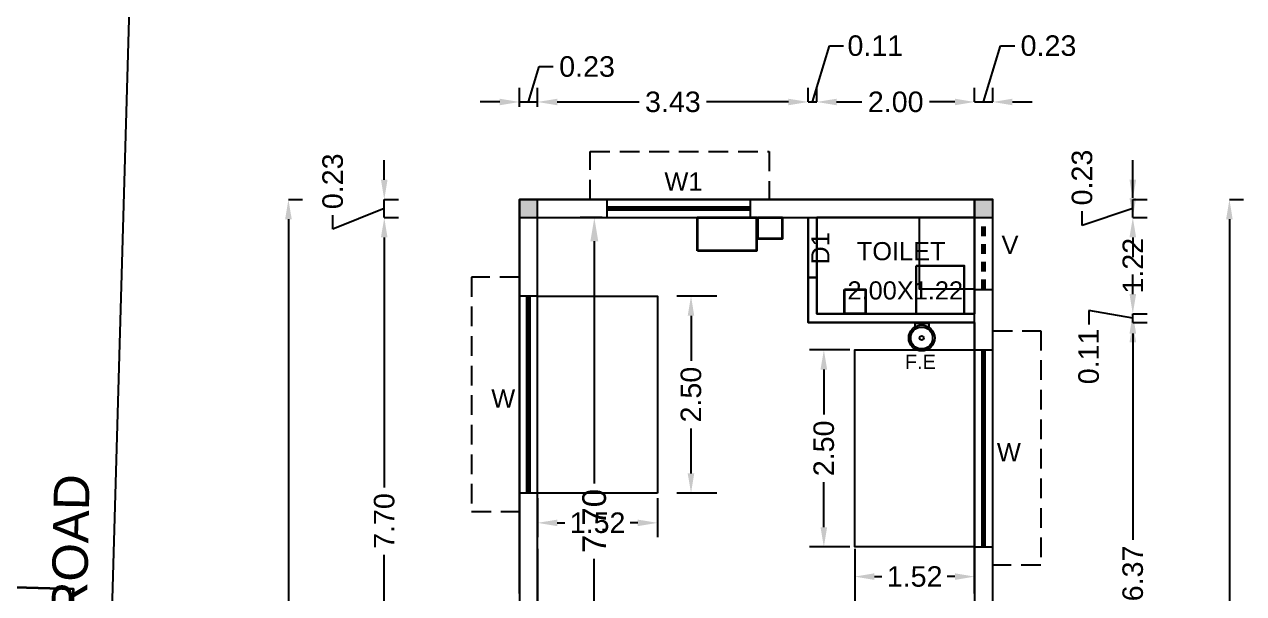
# Model space of a CAD drawing. Header units: metres. Extents: x 31 to 185, y 214 to 372.
# Drawn here: x 61.98 to 77.43, y 274.29 to 281.51 of the extents above; entities that cross this region are included whole.
import ezdxf

# ---------------------------------------------------------------- set-up
doc = ezdxf.new("R2010")
doc.units = ezdxf.units.M
doc.header["$MEASUREMENT"] = 0
doc.linetypes.add('DASHED2', pattern=[0.375, 0.25, -0.125])
for name, color, linetype in [('0 @ 1', 7, 'Continuous'), ('BLK_1_FLR_1_BLT_UP_AREA', 1, 'Continuous'), ('BLK_1_FLR_1_CARPET_AREA', 1, 'Continuous'), ('BLK_1_FLR_1_REGULAR_ROOM_1', 117, 'Continuous'), ('BLK_1_FLR_1_WATER_CLOSET', 213, 'Continuous'), ('TOILET_VENTILATION', 7, 'Continuous')]:
    doc.layers.add(name, color=color, linetype=linetype)
for name, color, linetype, lineweight in [('BLK_1_FLR_1_ROOM_1_LIGHT_VENTILATION_1', 183, 'Continuous', 13), ('BLK_1_FLR_1_URINAL', 4, 'Continuous', 35), ('BLK_1_FLR_1_WASH', 4, 'Continuous', 35), ('TWO_WHEELER_DRIVE_WAY', 1, 'Continuous', 35)]:
    doc.layers.add(name, color=color, linetype=linetype, lineweight=lineweight)
doc.styles.add('ROMANT', font='arial.ttf', dxfattribs={"height": 15})
doc.styles.get("Standard").update_dxf_attribs({"font": 'arial.ttf'})
doc.dimstyles.new('Annotative', dxfattribs={"dimscale": 0, "dimtxt": 0.3, "dimasz": 0.3, "dimexe": 0.18, "dimexo": 0.0625, "dimgap": 0.09, "dimtad": 0, "dimzin": 0, "dimdsep": 46, "dimtxsty": 'Standard', "dimcen": 0.09, "dimadec": 0, "dimazin": 0, "dimtfac": 1, "dimtofl": 0, "dimtmove": 0, "dimatfit": 3, "dimfxl": 0, "dimtolj": 1, "dimtzin": 0, "dimarcsym": 0})
doc.dimstyles.get("Standard").update_dxf_attribs({"dimtxt": 0.26, "dimasz": 0.25, "dimexe": 0.18, "dimexo": 0.0625, "dimgap": 0.09, "dimtad": 0, "dimzin": 0, "dimdsep": 46, "dimtxsty": 'Standard', "dimcen": 0.09, "dimadec": 0, "dimazin": 0, "dimtfac": 1, "dimtofl": 0, "dimtmove": 0, "dimatfit": 3, "dimfxl": 0, "dimtolj": 1, "dimtzin": 0, "dimarcsym": 0})
doc.dimstyles.new('Standard$0', dxfattribs={"dimtxt": 0.5, "dimasz": 0.5, "dimexe": 0, "dimexo": 1, "dimgap": 0, "dimtad": 0, "dimdec": 4, "dimzin": 0, "dimdsep": 46, "dimlunit": 4, "dimtxsty": 'Standard', "dimcen": 0.09, "dimadec": 0, "dimazin": 0, "dimtfac": 1, "dimtdec": 4, "dimtofl": 0, "dimtmove": 0, "dimatfit": 3, "dimfxl": 0, "dimtolj": 1, "dimtzin": 0, "dimarcsym": 0})

# ---------------------------------------------------------------- blocks, each defined once
blk = doc.blocks.new('WERTY')
for p, q in [((106.704, 34.661), (106.704, 34.554)), ((107.105, 34.542), (107.105, 34.649))]:
    blk.add_line(p, q)
at = {"linetype": 'ByBlock', "ltscale": 0.5}
blk.add_line((106.704, 34.661), (107.105, 34.661), dxfattribs=at)
for radius in [0.367, 0.308, 0.0591]:
    blk.add_circle((106.896, 34.241), radius)
blk = doc.blocks.new('*D114')
at = {"color": 0, "lineweight": -2, "ltscale": 10}
for p, q in [((69.301, 279.061), (69.022, 279.061)), ((69.202, 278.761), (69.202, 275.689)), ((69.202, 271.662), (69.202, 274.734)), ((69.301, 271.362), (69.022, 271.362))]:
    blk.add_line(p, q, dxfattribs=at)
for points in [[(69.152, 278.761), (69.252, 278.761), (69.202, 279.061)], [(69.152, 271.662), (69.252, 271.662), (69.202, 271.362)]]:
    blk.add_solid(points, dxfattribs=at)
at = {"layer": 'Defpoints', "color": 0, "lineweight": -2, "ltscale": 10}
for p in [(69.202, 279.061), (69.363, 279.061), (69.363, 271.362)]:
    blk.add_point(p, dxfattribs=at)
at = {"color": 0, "lineweight": -2, "ltscale": 10, "insert": (69.202, 275.212), "char_height": 0.3, "attachment_point": 5, "rotation": 90}
blk.add_mtext('\\A1;7.70', dxfattribs=at)
blk = doc.blocks.new('*D115')
at = {"color": 0, "lineweight": -2}
for p, q in [((68.368, 280.529), (68.502, 280.977)), ((68.502, 280.977), (68.682, 280.977)), ((68.253, 280.468), (68.253, 280.709)), ((68.483, 280.468), (68.483, 280.709)), ((68.003, 280.529), (67.753, 280.529)), ((68.253, 280.529), (68.483, 280.529)), ((68.733, 280.529), (68.983, 280.529))]:
    blk.add_line(p, q, dxfattribs=at)
for points in [[(68.003, 280.57), (68.003, 280.487), (68.253, 280.529)], [(68.733, 280.57), (68.733, 280.487), (68.483, 280.529)]]:
    blk.add_solid(points, dxfattribs=at)
at = {"layer": 'Defpoints', "color": 0, "lineweight": -2}
for p in [(68.253, 280.405), (68.483, 280.529), (68.483, 280.405)]:
    blk.add_point(p, dxfattribs=at)
at = {"color": 0, "insert": (69.11, 280.977), "char_height": 0.26, "attachment_point": 5}
blk.add_mtext('\\A1;0.23', dxfattribs=at)
blk = doc.blocks.new('*D116')
at = {"color": 0, "lineweight": -2}
for p, q in [((68.483, 280.468), (68.483, 280.709)), ((71.913, 280.529), (71.913, 280.709)), ((68.733, 280.529), (69.771, 280.529)), ((71.663, 280.529), (70.626, 280.529))]:
    blk.add_line(p, q, dxfattribs=at)
for points in [[(68.733, 280.57), (68.733, 280.487), (68.483, 280.529)], [(71.663, 280.57), (71.663, 280.487), (71.913, 280.529)]]:
    blk.add_solid(points, dxfattribs=at)
at = {"layer": 'Defpoints', "color": 0, "lineweight": -2}
for p in [(68.483, 280.405), (71.913, 280.529), (71.913, 280.529)]:
    blk.add_point(p, dxfattribs=at)
at = {"color": 0, "insert": (70.198, 280.529), "char_height": 0.26, "attachment_point": 5}
blk.add_mtext('\\A1;3.43', dxfattribs=at)
blk = doc.blocks.new('*D117')
at = {"color": 0, "lineweight": -2}
for p, q in [((71.968, 280.529), (72.182, 281.242)), ((72.182, 281.242), (72.362, 281.242)), ((71.913, 280.529), (71.913, 280.709)), ((72.023, 280.529), (72.023, 280.709)), ((71.663, 280.529), (71.413, 280.529)), ((71.913, 280.529), (72.023, 280.529)), ((72.273, 280.529), (72.523, 280.529))]:
    blk.add_line(p, q, dxfattribs=at)
for points in [[(71.663, 280.57), (71.663, 280.487), (71.913, 280.529)], [(72.273, 280.57), (72.273, 280.487), (72.023, 280.529)]]:
    blk.add_solid(points, dxfattribs=at)
at = {"layer": 'Defpoints', "color": 0, "lineweight": -2}
for p in [(71.913, 280.529), (72.023, 280.529), (72.023, 280.529)]:
    blk.add_point(p, dxfattribs=at)
at = {"color": 0, "insert": (72.765, 281.242), "char_height": 0.26, "attachment_point": 5}
blk.add_mtext('\\A1;0.11', dxfattribs=at)
blk = doc.blocks.new('*D118')
at = {"color": 0, "lineweight": -2}
for p, q in [((72.023, 280.529), (72.023, 280.709)), ((74.023, 280.529), (74.023, 280.709)), ((72.273, 280.529), (72.594, 280.529)), ((73.773, 280.529), (73.453, 280.529))]:
    blk.add_line(p, q, dxfattribs=at)
for points in [[(72.273, 280.57), (72.273, 280.487), (72.023, 280.529)], [(73.773, 280.57), (73.773, 280.487), (74.023, 280.529)]]:
    blk.add_solid(points, dxfattribs=at)
at = {"layer": 'Defpoints', "color": 0, "lineweight": -2}
for p in [(72.023, 280.529), (74.023, 280.529), (74.023, 280.529)]:
    blk.add_point(p, dxfattribs=at)
at = {"color": 0, "insert": (73.023, 280.529), "char_height": 0.26, "attachment_point": 5}
blk.add_mtext('\\A1;2.00', dxfattribs=at)
blk = doc.blocks.new('*D152')
at = {"color": 0, "lineweight": -2}
for p, q in [((74.138, 280.529), (74.352, 281.242)), ((74.352, 281.242), (74.532, 281.242)), ((74.023, 280.529), (74.023, 280.709)), ((74.253, 280.529), (74.253, 280.709)), ((73.773, 280.529), (73.523, 280.529)), ((74.023, 280.529), (74.253, 280.529)), ((74.503, 280.529), (74.753, 280.529))]:
    blk.add_line(p, q, dxfattribs=at)
for points in [[(73.773, 280.57), (73.773, 280.487), (74.023, 280.529)], [(74.503, 280.57), (74.503, 280.487), (74.253, 280.529)]]:
    blk.add_solid(points, dxfattribs=at)
at = {"layer": 'Defpoints', "color": 0, "lineweight": -2}
for p in [(74.023, 280.529), (74.253, 280.529), (74.253, 280.529)]:
    blk.add_point(p, dxfattribs=at)
at = {"color": 0, "insert": (74.96, 281.242), "char_height": 0.26, "attachment_point": 5}
blk.add_mtext('\\A1;0.23', dxfattribs=at)
blk = doc.blocks.new('*D157')
at = {"color": 0, "lineweight": -2}
for p, q in [((76.029, 277.731), (76.209, 277.731)), ((76.029, 277.481), (76.029, 274.975)), ((76.029, 271.612), (76.029, 274.118)), ((76.029, 271.362), (76.209, 271.362))]:
    blk.add_line(p, q, dxfattribs=at)
for points in [[(75.987, 277.481), (76.071, 277.481), (76.029, 277.731)], [(75.987, 271.612), (76.071, 271.612), (76.029, 271.362)]]:
    blk.add_solid(points, dxfattribs=at)
at = {"layer": 'Defpoints', "color": 0, "lineweight": -2}
for p in [(76.029, 277.731), (76.029, 277.731), (76.029, 271.362)]:
    blk.add_point(p, dxfattribs=at)
at = {"color": 0, "insert": (76.029, 274.547), "char_height": 0.26, "attachment_point": 5, "rotation": 90}
blk.add_mtext('\\A1;6.37', dxfattribs=at)
blk = doc.blocks.new('*D158')
at = {"color": 0, "lineweight": -2}
for p, q in [((76.029, 278.091), (76.029, 278.341)), ((76.029, 277.786), (75.47, 277.884)), ((75.47, 277.884), (75.47, 277.704)), ((76.029, 277.841), (76.209, 277.841)), ((76.029, 277.731), (76.029, 277.841)), ((76.029, 277.731), (76.209, 277.731)), ((76.029, 277.481), (76.029, 277.231))]:
    blk.add_line(p, q, dxfattribs=at)
for points in [[(75.987, 278.091), (76.071, 278.091), (76.029, 277.841)], [(75.987, 277.481), (76.071, 277.481), (76.029, 277.731)]]:
    blk.add_solid(points, dxfattribs=at)
at = {"layer": 'Defpoints', "color": 0, "lineweight": -2}
for p in [(76.029, 277.841), (76.029, 277.841), (76.029, 277.731)]:
    blk.add_point(p, dxfattribs=at)
at = {"color": 0, "insert": (75.47, 277.301), "char_height": 0.26, "attachment_point": 5, "rotation": 90}
blk.add_mtext('\\A1;0.11', dxfattribs=at)
blk = doc.blocks.new('*D159')
at = {"color": 0, "lineweight": -2}
for p, q in [((76.029, 279.311), (76.029, 279.561)), ((76.029, 279.061), (76.209, 279.061)), ((76.029, 277.841), (76.209, 277.841)), ((76.029, 277.591), (76.029, 277.341))]:
    blk.add_line(p, q, dxfattribs=at)
for points in [[(75.987, 279.311), (76.071, 279.311), (76.029, 279.061)], [(75.987, 277.591), (76.071, 277.591), (76.029, 277.841)]]:
    blk.add_solid(points, dxfattribs=at)
at = {"layer": 'Defpoints', "color": 0, "lineweight": -2}
for p in [(76.029, 279.061), (76.029, 279.061), (76.029, 277.841)]:
    blk.add_point(p, dxfattribs=at)
at = {"color": 0, "insert": (76.029, 278.451), "char_height": 0.26, "attachment_point": 5, "rotation": 90}
blk.add_mtext('\\A1;1.22', dxfattribs=at)
blk = doc.blocks.new('*D160')
at = {"color": 0, "lineweight": -2}
for p, q in [((76.029, 279.541), (76.029, 279.791)), ((76.029, 279.176), (75.386, 278.963)), ((76.029, 279.291), (76.209, 279.291)), ((76.029, 279.061), (76.029, 279.291)), ((75.386, 278.963), (75.386, 279.143)), ((76.029, 279.061), (76.209, 279.061)), ((76.029, 278.811), (76.029, 278.561))]:
    blk.add_line(p, q, dxfattribs=at)
for points in [[(75.987, 279.541), (76.071, 279.541), (76.029, 279.291)], [(75.987, 278.811), (76.071, 278.811), (76.029, 279.061)]]:
    blk.add_solid(points, dxfattribs=at)
at = {"layer": 'Defpoints', "color": 0, "lineweight": -2}
for p in [(76.029, 279.291), (76.029, 279.291), (76.029, 279.061)]:
    blk.add_point(p, dxfattribs=at)
at = {"color": 0, "insert": (75.386, 279.57), "char_height": 0.26, "attachment_point": 5, "rotation": 90}
blk.add_mtext('\\A1;0.23', dxfattribs=at)
blk = doc.blocks.new('*D161')
at = {"color": 0, "lineweight": -2}
for p, q in [((77.254, 279.291), (77.434, 279.291)), ((77.254, 279.041), (77.254, 272.862)), ((77.254, 265.649), (77.254, 271.828)), ((77.254, 265.399), (77.434, 265.399))]:
    blk.add_line(p, q, dxfattribs=at)
for points in [[(77.212, 279.041), (77.295, 279.041), (77.254, 279.291)], [(77.212, 265.649), (77.295, 265.649), (77.254, 265.399)]]:
    blk.add_solid(points, dxfattribs=at)
at = {"layer": 'Defpoints', "color": 0, "lineweight": -2}
for p in [(77.254, 279.291), (77.254, 279.291), (77.254, 265.399)]:
    blk.add_point(p, dxfattribs=at)
at = {"color": 0, "insert": (77.254, 272.345), "char_height": 0.26, "attachment_point": 5, "rotation": 90}
blk.add_mtext('\\A1;13.89', dxfattribs=at)
blk = doc.blocks.new('*D165')
at = {"color": 0, "lineweight": -2}
for p, q in [((66.539, 279.061), (66.719, 279.061)), ((66.539, 278.811), (66.539, 275.638)), ((66.539, 271.612), (66.539, 274.785)), ((66.539, 271.362), (66.719, 271.362))]:
    blk.add_line(p, q, dxfattribs=at)
for points in [[(66.497, 278.811), (66.58, 278.811), (66.539, 279.061)], [(66.497, 271.612), (66.58, 271.612), (66.539, 271.362)]]:
    blk.add_solid(points, dxfattribs=at)
at = {"layer": 'Defpoints', "color": 0, "lineweight": -2}
for p in [(66.539, 279.061), (66.539, 279.061), (66.539, 271.362)]:
    blk.add_point(p, dxfattribs=at)
at = {"color": 0, "insert": (66.539, 275.212), "char_height": 0.26, "attachment_point": 5, "rotation": 90}
blk.add_mtext('\\A1;7.70', dxfattribs=at)
blk = doc.blocks.new('*D166')
at = {"color": 0, "lineweight": -2}
for p, q in [((66.539, 279.541), (66.539, 279.791)), ((66.539, 279.176), (65.886, 278.914)), ((66.539, 279.291), (66.719, 279.291)), ((66.539, 279.061), (66.539, 279.291)), ((65.886, 278.914), (65.886, 279.094)), ((66.539, 279.061), (66.719, 279.061)), ((66.539, 278.811), (66.539, 278.561))]:
    blk.add_line(p, q, dxfattribs=at)
for points in [[(66.497, 279.541), (66.58, 279.541), (66.539, 279.291)], [(66.497, 278.811), (66.58, 278.811), (66.539, 279.061)]]:
    blk.add_solid(points, dxfattribs=at)
at = {"layer": 'Defpoints', "color": 0, "lineweight": -2}
for p in [(66.539, 279.291), (66.539, 279.291), (66.539, 279.061)]:
    blk.add_point(p, dxfattribs=at)
at = {"color": 0, "insert": (65.886, 279.522), "char_height": 0.26, "attachment_point": 5, "rotation": 90}
blk.add_mtext('\\A1;0.23', dxfattribs=at)
blk = doc.blocks.new('*D167')
at = {"color": 0, "lineweight": -2}
for p, q in [((65.324, 279.291), (65.504, 279.291)), ((65.324, 279.041), (65.324, 272.862)), ((65.324, 265.649), (65.324, 271.828)), ((65.324, 265.399), (65.504, 265.399))]:
    blk.add_line(p, q, dxfattribs=at)
for points in [[(65.282, 279.041), (65.366, 279.041), (65.324, 279.291)], [(65.282, 265.649), (65.366, 265.649), (65.324, 265.399)]]:
    blk.add_solid(points, dxfattribs=at)
at = {"layer": 'Defpoints', "color": 0, "lineweight": -2}
for p in [(65.324, 279.291), (65.324, 279.291), (65.324, 265.399)]:
    blk.add_point(p, dxfattribs=at)
at = {"color": 0, "insert": (65.324, 272.345), "char_height": 0.26, "attachment_point": 5, "rotation": 90}
blk.add_mtext('\\A1;13.89', dxfattribs=at)
blk = doc.blocks.new('*D218')
at = {"layer": 'BLK_1_FLR_1_ROOM_1_LIGHT_VENTILATION_1', "color": 0, "lineweight": -2, "ltscale": 10}
for p, q in [((72.503, 274.822), (72.503, 274.327)), ((74.023, 274.822), (74.023, 274.327)), ((72.753, 274.507), (72.849, 274.507)), ((73.773, 274.507), (73.677, 274.507))]:
    blk.add_line(p, q, dxfattribs=at)
for points in [[(72.753, 274.549), (72.753, 274.465), (72.503, 274.507)], [(73.773, 274.549), (73.773, 274.465), (74.023, 274.507)]]:
    blk.add_solid(points, dxfattribs=at)
at = {"layer": 'Defpoints', "color": 0, "lineweight": -2, "ltscale": 10}
for p in [(72.503, 274.884), (74.023, 274.884), (72.503, 274.507)]:
    blk.add_point(p, dxfattribs=at)
at = {"layer": 'BLK_1_FLR_1_ROOM_1_LIGHT_VENTILATION_1', "color": 0, "lineweight": -2, "ltscale": 10, "insert": (73.263, 274.507), "char_height": 0.26, "attachment_point": 5}
blk.add_mtext('\\A1;1.52', dxfattribs=at)
blk = doc.blocks.new('*D219')
at = {"layer": 'BLK_1_FLR_1_ROOM_1_LIGHT_VENTILATION_1', "color": 0, "lineweight": -2, "ltscale": 10}
for p, q in [((72.441, 277.384), (71.932, 277.384)), ((72.112, 277.134), (72.112, 276.564)), ((72.112, 275.134), (72.112, 275.705)), ((72.441, 274.884), (71.932, 274.884))]:
    blk.add_line(p, q, dxfattribs=at)
for points in [[(72.07, 277.134), (72.154, 277.134), (72.112, 277.384)], [(72.07, 275.134), (72.154, 275.134), (72.112, 274.884)]]:
    blk.add_solid(points, dxfattribs=at)
at = {"layer": 'Defpoints', "color": 0, "lineweight": -2, "ltscale": 10}
for p in [(72.112, 277.384), (72.503, 277.384), (72.503, 274.884)]:
    blk.add_point(p, dxfattribs=at)
at = {"layer": 'BLK_1_FLR_1_ROOM_1_LIGHT_VENTILATION_1', "color": 0, "lineweight": -2, "ltscale": 10, "insert": (72.112, 276.134), "char_height": 0.26, "attachment_point": 5, "rotation": 90}
blk.add_mtext('\\A1;2.50', dxfattribs=at)
blk = doc.blocks.new('*D222')
at = {"layer": 'BLK_1_FLR_1_ROOM_1_LIGHT_VENTILATION_1', "color": 0, "lineweight": -2, "ltscale": 10}
for p, q in [((68.483, 275.503), (68.483, 275.009)), ((70.003, 275.503), (70.003, 275.009)), ((68.733, 275.189), (68.829, 275.189)), ((69.753, 275.189), (69.657, 275.189))]:
    blk.add_line(p, q, dxfattribs=at)
for points in [[(68.733, 275.23), (68.733, 275.147), (68.483, 275.189)], [(69.753, 275.23), (69.753, 275.147), (70.003, 275.189)]]:
    blk.add_solid(points, dxfattribs=at)
at = {"layer": 'Defpoints', "color": 0, "lineweight": -2, "ltscale": 10}
for p in [(68.483, 275.566), (70.003, 275.566), (68.483, 275.189)]:
    blk.add_point(p, dxfattribs=at)
at = {"layer": 'BLK_1_FLR_1_ROOM_1_LIGHT_VENTILATION_1', "color": 0, "lineweight": -2, "ltscale": 10, "insert": (69.243, 275.189), "char_height": 0.26, "attachment_point": 5}
blk.add_mtext('\\A1;1.52', dxfattribs=at)
blk = doc.blocks.new('*D223')
at = {"layer": 'BLK_1_FLR_1_ROOM_1_LIGHT_VENTILATION_1', "color": 0, "lineweight": -2, "ltscale": 10}
for p, q in [((70.756, 278.066), (70.248, 278.066)), ((70.428, 277.816), (70.428, 277.245)), ((70.428, 275.816), (70.428, 276.386)), ((70.756, 275.566), (70.248, 275.566))]:
    blk.add_line(p, q, dxfattribs=at)
for points in [[(70.386, 277.816), (70.469, 277.816), (70.428, 278.066)], [(70.386, 275.816), (70.469, 275.816), (70.428, 275.566)]]:
    blk.add_solid(points, dxfattribs=at)
at = {"layer": 'Defpoints', "color": 0, "lineweight": -2, "ltscale": 10}
for p in [(70.428, 278.066), (70.819, 278.066), (70.819, 275.566)]:
    blk.add_point(p, dxfattribs=at)
at = {"layer": 'BLK_1_FLR_1_ROOM_1_LIGHT_VENTILATION_1', "color": 0, "lineweight": -2, "ltscale": 10, "insert": (70.428, 276.816), "char_height": 0.26, "attachment_point": 5, "rotation": 90}
blk.add_mtext('\\A1;2.50', dxfattribs=at)
blk = doc.blocks.new('*D224')
at = {"layer": 'BLK_1_FLR_1_ROOM_1_LIGHT_VENTILATION_1', "color": 0, "lineweight": -2, "ltscale": 10}
for p, q in [((72.503, 274.859), (72.503, 273.668)), ((74.023, 274.162), (74.023, 273.668)), ((72.753, 273.848), (72.849, 273.848)), ((73.773, 273.848), (73.677, 273.848))]:
    blk.add_line(p, q, dxfattribs=at)
for points in [[(72.753, 273.889), (72.753, 273.806), (72.503, 273.848)], [(73.773, 273.889), (73.773, 273.806), (74.023, 273.848)]]:
    blk.add_solid(points, dxfattribs=at)
at = {"layer": 'Defpoints', "color": 0, "lineweight": -2, "ltscale": 10}
for p in [(72.503, 274.922), (74.023, 274.225), (72.503, 273.848)]:
    blk.add_point(p, dxfattribs=at)
at = {"layer": 'BLK_1_FLR_1_ROOM_1_LIGHT_VENTILATION_1', "color": 0, "lineweight": -2, "ltscale": 10, "insert": (73.263, 273.848), "char_height": 0.26, "attachment_point": 5}
blk.add_mtext('\\A1;1.52', dxfattribs=at)
blk = doc.blocks.new('*D227')
at = {"layer": 'BLK_1_FLR_1_ROOM_1_LIGHT_VENTILATION_1', "color": 0, "lineweight": -2, "ltscale": 10}
for p, q in [((68.483, 274.859), (68.483, 273.668)), ((70.003, 274.162), (70.003, 273.668)), ((68.733, 273.848), (68.829, 273.848)), ((69.753, 273.848), (69.657, 273.848))]:
    blk.add_line(p, q, dxfattribs=at)
for points in [[(68.733, 273.889), (68.733, 273.806), (68.483, 273.848)], [(69.753, 273.889), (69.753, 273.806), (70.003, 273.848)]]:
    blk.add_solid(points, dxfattribs=at)
at = {"layer": 'Defpoints', "color": 0, "lineweight": -2, "ltscale": 10}
for p in [(68.483, 274.922), (70.003, 274.225), (68.483, 273.848)]:
    blk.add_point(p, dxfattribs=at)
at = {"layer": 'BLK_1_FLR_1_ROOM_1_LIGHT_VENTILATION_1', "color": 0, "lineweight": -2, "ltscale": 10, "insert": (69.243, 273.848), "char_height": 0.26, "attachment_point": 5}
blk.add_mtext('\\A1;1.52', dxfattribs=at)

msp = doc.modelspace()

# ---------------------------------------------------------------- hatches: boundary and pattern name
at = {"lineweight": -2, "ltscale": 10}
h = msp.add_hatch(color=4, dxfattribs=at)
h.dxf.hatch_style = 1
h.paths.add_polyline_path([(68.483, 279.291), (68.253, 279.291), (68.253, 279.061), (68.483, 279.061)])
h = msp.add_hatch(color=4, dxfattribs=at)
h.dxf.hatch_style = 1
h.paths.add_polyline_path([(74.253, 279.291), (74.023, 279.291), (74.023, 279.061), (74.253, 279.061)])

# ---------------------------------------------------------------- linework, layer by layer
at = {"color": 1, "lineweight": -2, "ltscale": 10}
for p, q in [((62.667, 259.401), (63.471, 287.276)), ((68.253, 279.291), (74.253, 279.291)), ((68.253, 274.291), (68.253, 279.291)), ((68.483, 274.291), (68.483, 279.291)), ((74.023, 274.291), (74.023, 279.291)), ((74.253, 274.291), (74.253, 279.291)), ((68.253, 279.061), (74.253, 279.061)), ((74.023, 279.061), (74.253, 279.061)), ((74.023, 278.151), (74.253, 278.151))]:
    msp.add_line(p, q, dxfattribs=at)
at = {"linetype": 'DASHED2', "lineweight": -2}
for p, q in [((69.149, 279.291), (69.149, 279.901)), ((69.149, 279.901), (71.417, 279.901)), ((71.417, 279.901), (71.417, 279.291)), ((68.253, 278.308), (67.643, 278.308)), ((67.643, 278.308), (67.643, 275.332)), ((74.253, 277.627), (74.863, 277.627)), ((74.863, 277.627), (74.863, 274.65)), ((67.643, 275.332), (68.253, 275.332)), ((74.863, 274.65), (74.253, 274.65))]:
    msp.add_line(p, q, dxfattribs=at)
at = {"lineweight": -2, "ltscale": 10}
for p, q in [((69.363, 279.061), (69.363, 279.291)), ((71.183, 279.196), (69.363, 279.196)), ((71.183, 279.176), (69.363, 279.176)), ((71.183, 279.061), (71.183, 279.291)), ((71.183, 279.156), (69.363, 279.156)), ((71.913, 277.731), (71.913, 279.061)), ((72.023, 278.301), (71.913, 278.301)), ((72.023, 277.841), (72.023, 278.301)), ((68.483, 278.066), (68.253, 278.066)), ((68.348, 275.566), (68.348, 278.066)), ((68.368, 275.566), (68.368, 278.066)), ((68.388, 275.566), (68.388, 278.066)), ((74.023, 277.841), (72.023, 277.841)), ((74.023, 277.731), (71.913, 277.731)), ((74.023, 277.384), (74.253, 277.384)), ((74.118, 274.884), (74.118, 277.384)), ((74.138, 274.884), (74.138, 277.384)), ((74.158, 274.884), (74.158, 277.384)), ((68.483, 275.566), (68.253, 275.566)), ((74.023, 274.884), (74.253, 274.884))]:
    msp.add_line(p, q, dxfattribs=at)
at = {"color": 1, "linetype": 'DASHED2', "lineweight": -2, "ltscale": 0.5}
for p, q in [((74.118, 278.151), (74.118, 279.061)), ((74.138, 278.151), (74.138, 279.061)), ((74.158, 278.151), (74.158, 279.061))]:
    msp.add_line(p, q, dxfattribs=at)
at = {"color": 1, "lineweight": -2, "ltscale": 10}
for points in [[(68.483, 279.291), (68.253, 279.291), (68.253, 279.061), (68.483, 279.061)], [(74.253, 279.291), (74.023, 279.291), (74.023, 279.061), (74.253, 279.061)]]:
    msp.add_lwpolyline(points, close=True, dxfattribs=at)
at = {"layer": 'BLK_1_FLR_1_BLT_UP_AREA', "color": 18, "lineweight": -2, "ltscale": 10}
msp.add_lwpolyline([(68.253, 265.399), (74.253, 265.399), (74.253, 279.291), (68.253, 279.291)], close=True, dxfattribs=at)
at = {"layer": 'BLK_1_FLR_1_CARPET_AREA', "color": 18, "lineweight": -2, "ltscale": 10}
msp.add_lwpolyline([(72.503, 271.362), (68.483, 271.362), (68.483, 279.061), (71.913, 279.061), (71.913, 278.301), (72.023, 278.301), (72.023, 279.061), (74.023, 279.061), (74.023, 277.841), (72.023, 277.841), (72.023, 278.301), (71.913, 278.301), (71.913, 277.731), (74.023, 277.731), (74.023, 265.629), (68.483, 265.629), (68.483, 271.132), (72.503, 271.132), (74.023, 271.132), (74.023, 271.362), (72.503, 271.362)], dxfattribs=at)
at = {"layer": 'BLK_1_FLR_1_REGULAR_ROOM_1', "color": 2, "lineweight": -2, "ltscale": 10}
msp.add_lwpolyline([(74.023, 271.362), (68.483, 271.362), (68.483, 279.061), (71.913, 279.061), (71.913, 277.731), (74.023, 277.731), (74.023, 271.362)], close=True, dxfattribs=at)
at = {"layer": 'BLK_1_FLR_1_ROOM_1_LIGHT_VENTILATION_1', "color": 232, "lineweight": -2, "ltscale": 10}
for points in [[(70.003, 275.566), (68.483, 275.566), (68.483, 278.066), (70.003, 278.066)], [(74.023, 274.884), (72.503, 274.884), (72.503, 277.384), (74.023, 277.384)]]:
    msp.add_lwpolyline(points, close=True, dxfattribs=at)
at = {"layer": 'BLK_1_FLR_1_URINAL', "color": 235, "lineweight": 30}
msp.add_lwpolyline([(73.283, 278.451), (73.893, 278.451), (73.893, 277.841), (73.283, 277.841)], close=True, dxfattribs=at)
at = {"layer": 'BLK_1_FLR_1_WASH', "color": 55, "lineweight": 35, "ltscale": 20}
msp.add_lwpolyline([(70.511, 278.642), (70.511, 279.061), (71.258, 279.061), (71.258, 278.642)], close=True, dxfattribs=at)
at = {"layer": 'BLK_1_FLR_1_WASH', "color": 56, "lineweight": 35}
msp.add_lwpolyline([(71.273, 278.793), (71.273, 279.061), (71.583, 279.061), (71.583, 278.793)], close=True, dxfattribs=at)
at = {"layer": 'BLK_1_FLR_1_WASH', "color": 60, "lineweight": 35}
msp.add_lwpolyline([(72.374, 278.151), (72.641, 278.151), (72.641, 277.841), (72.374, 277.841)], close=True, dxfattribs=at)
at = {"layer": 'BLK_1_FLR_1_WATER_CLOSET', "color": 2, "lineweight": -2, "ltscale": 10}
msp.add_lwpolyline([(72.023, 277.841), (74.023, 277.841), (74.023, 279.061), (72.023, 279.061)], close=True, dxfattribs=at)
at = {"layer": 'TOILET_VENTILATION', "color": 6, "lineweight": -2, "ltscale": 10}
msp.add_lwpolyline([(74.023, 278.154), (73.323, 278.154), (73.323, 279.061), (74.023, 279.061)], close=True, dxfattribs=at)
at = {"layer": 'TWO_WHEELER_DRIVE_WAY', "color": 6}
msp.add_lwpolyline([(60.823, 264.673), (62.323, 264.673), (62.6, 274.348), (61.102, 274.391)], close=True, dxfattribs=at)

# ---------------------------------------------------------------- block references
at = {"xscale": 0.4491211916533718, "yscale": 0.4491211916533718, "zscale": 0.4491211916533718}
msp.add_blockref('WERTY', (25.343, 262.156), dxfattribs=at)

# ---------------------------------------------------------------- texts
at = {"lineweight": -2, "style": 'ROMANT'}
for s, height, p in [('W1', 0.23, (70.091, 279.405)), ('TOILET', 0.23, (72.53, 278.521)), ('V', 0.23, (74.365, 278.601)), ('2.00X1.22', 0.23, (72.412, 278.023)), ('F.E', 0.18, (73.141, 277.143)), ('W', 0.23, (67.896, 276.652)), ('W', 0.23, (74.306, 275.97))]:
    msp.add_text(s, height=height, dxfattribs=at).set_placement(p)
for s, height, rotation, p in [('D1', 0.23, 90, (72.182, 278.466)), ('EXISTING 18\'0" WIDE ROAD', 0.45, 88.8537, (62.638, 267.496))]:
    msp.add_text(s, height=height, rotation=rotation, dxfattribs=at).set_placement(p)

# ---------------------------------------------------------------- dimensions: what is measured, and where the dimension line sits
for base, p1, p2, angle, picture, middle in [((72.023, 280.529), (71.913, 280.529), (72.023, 280.529), 180, '*D117', (72.452, 281.242)), ((74.253, 280.529), (74.023, 280.529), (74.253, 280.529), 180, '*D152', (74.622, 281.242)), ((71.913, 280.529), (68.483, 280.405), (71.913, 280.529), 180, '*D116', (70.198, 280.529)), ((74.023, 280.529), (72.023, 280.529), (74.023, 280.529), 180, '*D118', (73.023, 280.529)), ((66.539, 279.061), (66.539, 271.362), (66.539, 279.061), 270, '*D165', (66.539, 275.212)), ((76.029, 277.731), (76.029, 271.362), (76.029, 277.731), 270, '*D157', (76.029, 274.547))]:
    dim = msp.add_linear_dim(base=base, p1=p1, p2=p2, angle=angle, dimstyle='Standard$0', override={"dimtxt": 0.26, "dimasz": 0.25, "dimexe": 0.18, "dimexo": 0.0625, "dimgap": 0.09, "dimdec": 2, "dimlunit": 2, "dimtdec": 2, "dimtmove": 1, "dimfxl": 12, "dimtfill": 1, "dimarcsym": 1})
    dim.commit()
    dim.dimension.update_dxf_attribs({"geometry": picture, "text_midpoint": middle})
for p1, p2, distance, picture, middle in [((68.253, 280.405), (68.483, 280.405), 0.124, '*D115', (68.772, 280.977)), ((76.029, 277.841), (76.029, 279.061), 0, '*D159', (76.029, 278.451)), ((65.324, 265.399), (65.324, 279.291), 0, '*D167', (65.324, 272.345)), ((77.254, 265.399), (77.254, 279.291), 0, '*D161', (77.254, 272.345))]:
    dim = msp.add_aligned_dim(p1=p1, p2=p2, distance=distance, dimstyle='Standard$0', override={"dimtxt": 0.26, "dimasz": 0.25, "dimexe": 0.18, "dimexo": 0.0625, "dimgap": 0.09, "dimdec": 2, "dimlunit": 2, "dimtdec": 2, "dimtmove": 1, "dimfxl": 12, "dimtfill": 1, "dimarcsym": 1})
    dim.commit()
    dim.dimension.update_dxf_attribs({"geometry": picture, "text_midpoint": middle})
for base, p1, p2, picture, middle in [((66.539, 279.291), (66.539, 279.061), (66.539, 279.291), '*D166', (65.886, 279.184)), ((76.029, 279.291), (76.029, 279.061), (76.029, 279.291), '*D160', (75.386, 279.233)), ((76.029, 277.841), (76.029, 277.731), (76.029, 277.841), '*D158', (75.47, 277.614))]:
    dim = msp.add_linear_dim(base=base, p1=p1, p2=p2, angle=270, dimstyle='Standard$0', override={"dimtxt": 0.26, "dimasz": 0.25, "dimexe": 0.18, "dimexo": 0.0625, "dimgap": 0.09, "dimdec": 2, "dimlunit": 2, "dimtdec": 2, "dimtmove": 1, "dimfxl": 12, "dimtfill": 1, "dimarcsym": 1})
    dim.commit()
    dim.dimension.update_dxf_attribs({"geometry": picture, "text_midpoint": middle, "dimtype": 160})
at = {"layer": '0 @ 1', "color": 1, "lineweight": -2, "ltscale": 10}
dim = msp.add_aligned_dim(p1=(69.363, 271.362), p2=(69.363, 279.061), distance=0.161, dimstyle='Annotative', override={"dimscale": 1, "dimtix": 0, "dimtofl": 0, "dimtmove": 0, "dimatfit": 3, "dimfxl": 7.5, "dimfxlon": 1, "dimarcsym": 1}, dxfattribs=at)
dim.commit()
dim.dimension.update_dxf_attribs({"geometry": '*D114', "text_midpoint": (69.202, 275.212)})
at = {"layer": 'BLK_1_FLR_1_ROOM_1_LIGHT_VENTILATION_1', "color": 232, "lineweight": -2, "ltscale": 10}
for base, p1, p2, angle, picture, middle in [((70.428, 278.066), (70.819, 275.566), (70.819, 278.066), 270, '*D223', (70.428, 276.816)), ((72.112, 277.384), (72.503, 274.884), (72.503, 277.384), 270, '*D219', (72.112, 276.134)), ((68.483, 275.189), (70.003, 275.566), (68.483, 275.566), 180, '*D222', (69.243, 275.189)), ((68.483, 273.848), (70.003, 274.225), (68.483, 274.922), 180, '*D227', (69.243, 273.848)), ((72.503, 273.848), (74.023, 274.225), (72.503, 274.922), 180, '*D224', (73.263, 273.848)), ((72.503, 274.507), (74.023, 274.884), (72.503, 274.884), 180, '*D218', (73.263, 274.507))]:
    dim = msp.add_linear_dim(base=base, p1=p1, p2=p2, angle=angle, dimstyle='Standard', dxfattribs=at)
    dim.commit()
    dim.dimension.update_dxf_attribs({"geometry": picture, "text_midpoint": middle})

doc.saveas('drawing.dxf')
